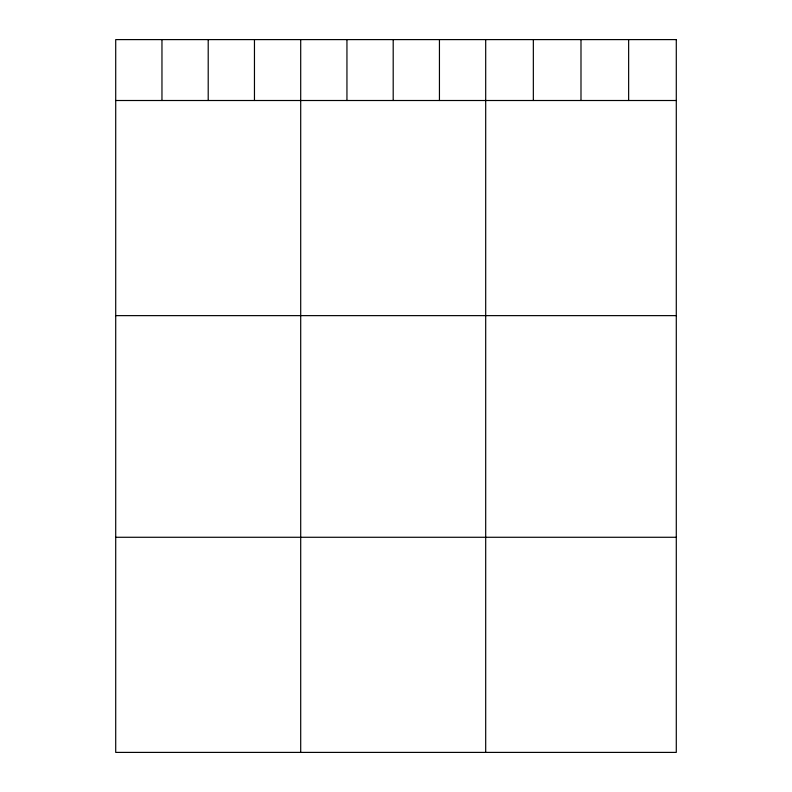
<?xml version="1.0" encoding="UTF-8"?>
<svg xmlns="http://www.w3.org/2000/svg" width="792" height="792" viewBox="0 0 792 792"><rect width="100%" height="100%" fill="white"/><g stroke="black" fill="none" stroke-linecap="round" stroke-linejoin="round"><path stroke-width="1.19" d="M115.711 100.505L676.289 100.505M115.711 315.632L676.289 315.632M115.711 537.273L676.289 537.273M628.64 39.6L628.64 100.505M580.991 39.6L580.991 100.505M533.343 39.6L533.343 100.505M485.694 39.6L485.694 752.4M439.441 39.6L439.441 100.505M393.198 39.6L393.198 100.505M346.945 39.6L346.945 100.505M300.703 39.6L300.703 752.4M254.46 39.6L254.46 100.505M208.207 39.6L208.207 100.505M161.964 39.6L161.964 100.505M676.289 39.6L115.711 39.6L115.711 752.4L676.289 752.4L676.289 39.6"/></g></svg>
